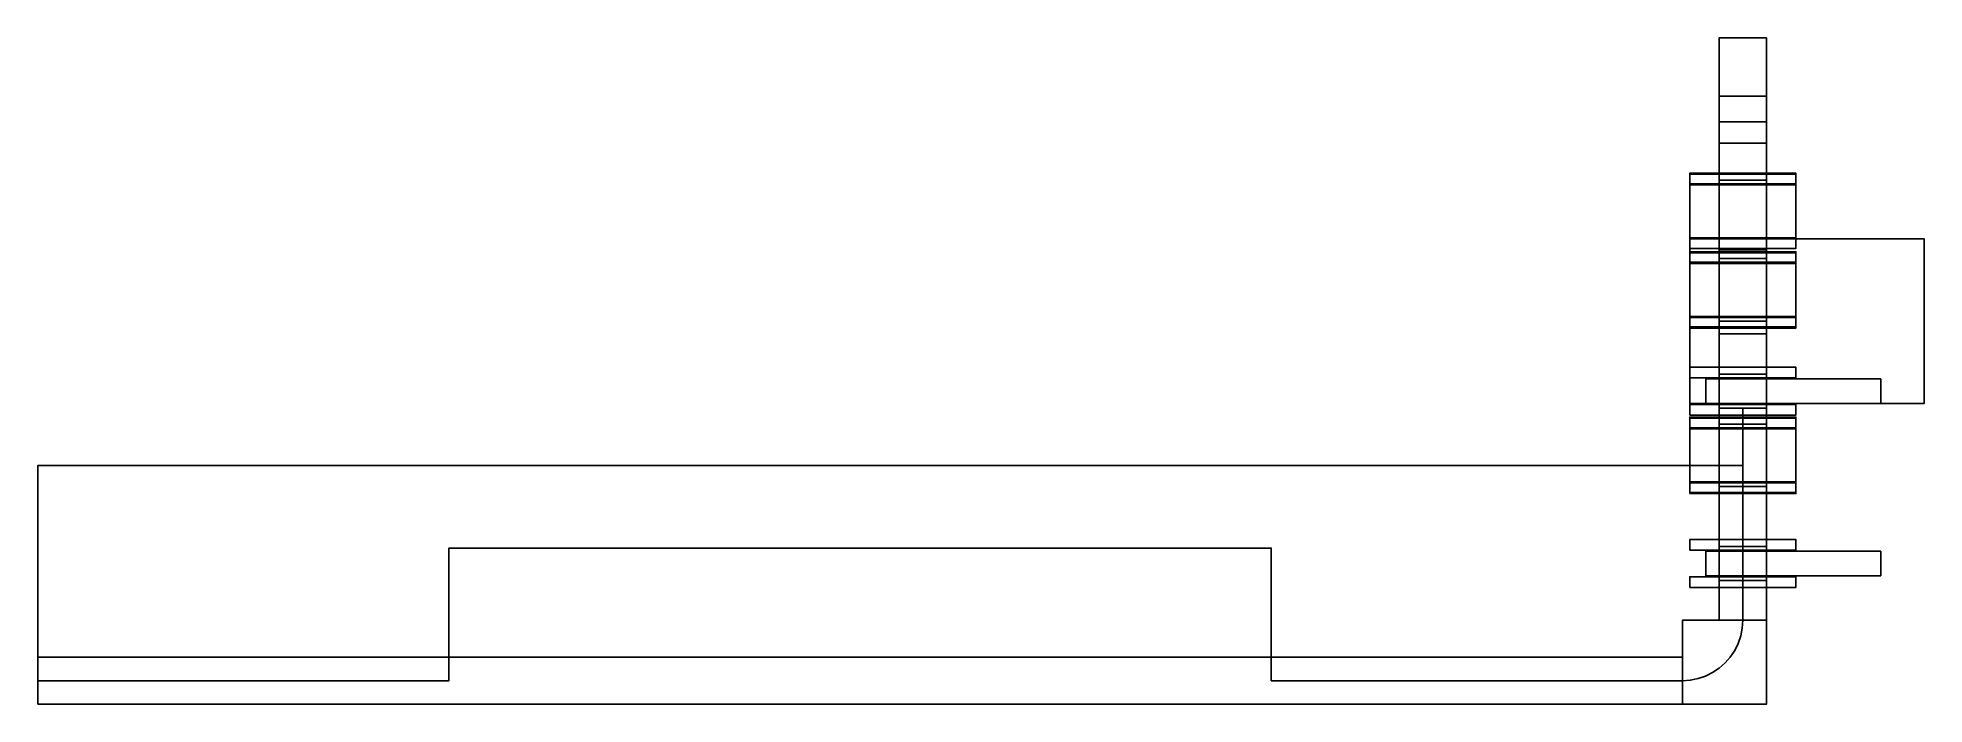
# Model space of a CAD drawing. Header units: millimetres. Extents: x 6 to 31379, y -27 to 3854.
# Drawn here: x 27823 to 31379, y 2597 to 3854 of the extents above; entities outside this region: 1.
import ezdxf

# ---------------------------------------------------------------- set-up
doc = ezdxf.new("R2010")
doc.units = ezdxf.units.MM
for name, color, linetype in [('CAD_DERIVED_CANDIDATE_CENTERLINE', 4, 'Continuous'), ('CAD_DERIVED_FIXED_END_SECTIONS', 2, 'Continuous'), ('CAD_DERIVED_OBSTACLE', 8, 'Continuous'), ('CAD_DERIVED_ORIGINAL_CENTERLINE', 30, 'Continuous')]:
    doc.layers.add(name, color=color, linetype=linetype)

msp = doc.modelspace()

# ---------------------------------------------------------------- linework, layer by layer
at = {"layer": 'CAD_DERIVED_CANDIDATE_CENTERLINE'}
msp.add_polyline3d([(31037.3, 3155.1, 5529.4), (31037.3, 3047.6, 5529.4), (31037.3, 3046.6, 5529.4), (27823, 3046.6, 5529.4), (27823, 2641.1, 5529.4)], dxfattribs=at)
at = {"layer": 'CAD_DERIVED_FIXED_END_SECTIONS'}
msp.add_polyline3d([(31037.3, 3155.1, 5529.4), (31037.3, 3047.6, 5529.4)], dxfattribs=at)
at = {"layer": 'CAD_DERIVED_OBSTACLE'}
for points in [[(30992.9, 3695.1, 5415.4), (31081.8, 3695.1, 5415.4), (31081.8, 3853.5, 5415.4), (30992.9, 3853.5, 5415.4), (30992.9, 3695.1, 5415.4)], [(30992.9, 3695.1, 5573.9), (31081.8, 3695.1, 5573.9), (31081.8, 3853.5, 5573.9), (30992.9, 3853.5, 5573.9), (30992.9, 3695.1, 5573.9)], [(30992.9, 3853.5, 5415.4), (30992.9, 3853.5, 5573.9)], [(31081.8, 3853.5, 5415.4), (31081.8, 3853.5, 5573.9)], [(30992.9, 3654.6, 4814.4), (31081.8, 3654.6, 4814.4), (31081.8, 3743.5, 4814.4), (30992.9, 3743.5, 4814.4), (30992.9, 3654.6, 4814.4)], [(30992.9, 3654.6, 5140.3), (31081.8, 3654.6, 5140.3), (31081.8, 3743.5, 5140.3), (30992.9, 3743.5, 5140.3), (30992.9, 3654.6, 5140.3)], [(30992.9, 3743.5, 4814.4), (30992.9, 3743.5, 5140.3)], [(30992.9, 3585.1, 5140.3), (31081.8, 3585.1, 5140.3), (31081.8, 3743.5, 5140.3), (30992.9, 3743.5, 5140.3), (30992.9, 3585.1, 5140.3)], [(30992.9, 3585.1, 5298.7), (31081.8, 3585.1, 5298.7), (31081.8, 3743.5, 5298.7), (30992.9, 3743.5, 5298.7), (30992.9, 3585.1, 5298.7)], [(30992.9, 3743.5, 5140.3), (30992.9, 3743.5, 5298.7)], [(31081.8, 3743.5, 4814.4), (31081.8, 3743.5, 5140.3)], [(31081.8, 3743.5, 5140.3), (31081.8, 3743.5, 5298.7)], [(30992.9, 3437.1, 5485), (31081.8, 3437.1, 5485), (31081.8, 3695.1, 5485), (30992.9, 3695.1, 5485), (30992.9, 3437.1, 5485)], [(30992.9, 3437.1, 5573.9), (31081.8, 3437.1, 5573.9), (31081.8, 3695.1, 5573.9), (30992.9, 3695.1, 5573.9), (30992.9, 3437.1, 5573.9)], [(30992.9, 3695.1, 5485), (30992.9, 3695.1, 5573.9)], [(30992.9, 3695.1, 5415.4), (30992.9, 3695.1, 5573.9)], [(31081.8, 3695.1, 5485), (31081.8, 3695.1, 5573.9)], [(31081.8, 3695.1, 5415.4), (31081.8, 3695.1, 5573.9)], [(30992.9, 3654.6, 4814.4), (30992.9, 3654.6, 5140.3)], [(31081.8, 3654.6, 4814.4), (31081.8, 3654.6, 5140.3)], [(30937.3, 3578.1, 5154.3), (31137.3, 3578.1, 5154.3), (31137.3, 3598.1, 5154.3), (30937.3, 3598.1, 5154.3), (30937.3, 3578.1, 5154.3)], [(30937.3, 3578.1, 5354.3), (31137.3, 3578.1, 5354.3), (31137.3, 3598.1, 5354.3), (30937.3, 3598.1, 5354.3), (30937.3, 3578.1, 5354.3)], [(30937.3, 3598.1, 5154.3), (30937.3, 3598.1, 5354.3)], [(30937.3, 3576.1, 5154.3), (31137.3, 3576.1, 5154.3), (31137.3, 3596.1, 5154.3), (30937.3, 3596.1, 5154.3), (30937.3, 3576.1, 5154.3)], [(30937.3, 3576.1, 5354.3), (31137.3, 3576.1, 5354.3), (31137.3, 3596.1, 5354.3), (30937.3, 3596.1, 5354.3), (30937.3, 3576.1, 5354.3)], [(30937.3, 3596.1, 5154.3), (30937.3, 3596.1, 5354.3)], [(31137.3, 3598.1, 5154.3), (31137.3, 3598.1, 5354.3)], [(31137.3, 3596.1, 5154.3), (31137.3, 3596.1, 5354.3)], [(30937.3, 3578.1, 5154.3), (30937.3, 3578.1, 5354.3)], [(30937.3, 3576.1, 5154.3), (30937.3, 3576.1, 5354.3)], [(30937.3, 3476.1, 5154.3), (31137.3, 3476.1, 5154.3), (31137.3, 3576.1, 5154.3), (30937.3, 3576.1, 5154.3), (30937.3, 3476.1, 5154.3)], [(30937.3, 3476.1, 5354.3), (31137.3, 3476.1, 5354.3), (31137.3, 3576.1, 5354.3), (30937.3, 3576.1, 5354.3), (30937.3, 3476.1, 5354.3)], [(30937.3, 3576.1, 5154.3), (30937.3, 3576.1, 5354.3)], [(30992.9, 3585.1, 5140.3), (30992.9, 3585.1, 5298.7)], [(31081.8, 3585.1, 5140.3), (31081.8, 3585.1, 5298.7)], [(31137.3, 3578.1, 5154.3), (31137.3, 3578.1, 5354.3)], [(31137.3, 3576.1, 5154.3), (31137.3, 3576.1, 5354.3)], [(31137.3, 3576.1, 5154.3), (31137.3, 3576.1, 5354.3)], [(30937.3, 3456.1, 5154.3), (31137.3, 3456.1, 5154.3), (31137.3, 3476.1, 5154.3), (30937.3, 3476.1, 5154.3), (30937.3, 3456.1, 5154.3)], [(30937.3, 3456.1, 5354.3), (31137.3, 3456.1, 5354.3), (31137.3, 3476.1, 5354.3), (30937.3, 3476.1, 5354.3), (30937.3, 3456.1, 5354.3)], [(30937.3, 3476.1, 5154.3), (30937.3, 3476.1, 5354.3)], [(30937.3, 3476.1, 5154.3), (30937.3, 3476.1, 5354.3)], [(30937.3, 3164.1, 5154.3), (31379.3, 3164.1, 5154.3), (31379.3, 3474.1, 5154.3), (30937.3, 3474.1, 5154.3), (30937.3, 3164.1, 5154.3)], [(30937.3, 3164.1, 5354.3), (31379.3, 3164.1, 5354.3), (31379.3, 3474.1, 5354.3), (30937.3, 3474.1, 5354.3), (30937.3, 3164.1, 5354.3)], [(30937.3, 3474.1, 5154.3), (30937.3, 3474.1, 5354.3)], [(30937.3, 3456.1, 5154.3), (30937.3, 3456.1, 5354.3)], [(30937.3, 3430.1, 5429.4), (31137.3, 3430.1, 5429.4), (31137.3, 3450.1, 5429.4), (30937.3, 3450.1, 5429.4), (30937.3, 3430.1, 5429.4)], [(30937.3, 3430.1, 5629.4), (31137.3, 3430.1, 5629.4), (31137.3, 3450.1, 5629.4), (30937.3, 3450.1, 5629.4), (30937.3, 3430.1, 5629.4)], [(30937.3, 3450.1, 5429.4), (30937.3, 3450.1, 5629.4)], [(30992.9, 3295.1, 4864.2), (31081.8, 3295.1, 4864.2), (31081.8, 3453.5, 4864.2), (30992.9, 3453.5, 4864.2), (30992.9, 3295.1, 4864.2)], [(30992.9, 3295.1, 5022.7), (31081.8, 3295.1, 5022.7), (31081.8, 3453.5, 5022.7), (30992.9, 3453.5, 5022.7), (30992.9, 3295.1, 5022.7)], [(30992.9, 3453.5, 4864.2), (30992.9, 3453.5, 5022.7)], [(31081.8, 3453.5, 4864.2), (31081.8, 3453.5, 5022.7)], [(31137.3, 3476.1, 5154.3), (31137.3, 3476.1, 5354.3)], [(31137.3, 3476.1, 5154.3), (31137.3, 3476.1, 5354.3)], [(31137.3, 3456.1, 5154.3), (31137.3, 3456.1, 5354.3)], [(31137.3, 3450.1, 5429.4), (31137.3, 3450.1, 5629.4)], [(31379.3, 3474.1, 5154.3), (31379.3, 3474.1, 5354.3)], [(30937.3, 3428.1, 5429.4), (31137.3, 3428.1, 5429.4), (31137.3, 3448.1, 5429.4), (30937.3, 3448.1, 5429.4), (30937.3, 3428.1, 5429.4)], [(30937.3, 3428.1, 5629.4), (31137.3, 3428.1, 5629.4), (31137.3, 3448.1, 5629.4), (30937.3, 3448.1, 5629.4), (30937.3, 3428.1, 5629.4)], [(30937.3, 3448.1, 5429.4), (30937.3, 3448.1, 5629.4)], [(30937.3, 3430.1, 5429.4), (30937.3, 3430.1, 5629.4)], [(30937.3, 3428.1, 5429.4), (30937.3, 3428.1, 5629.4)], [(30937.3, 3328.1, 5429.4), (31137.3, 3328.1, 5429.4), (31137.3, 3428.1, 5429.4), (30937.3, 3428.1, 5429.4), (30937.3, 3328.1, 5429.4)], [(30937.3, 3328.1, 5629.4), (31137.3, 3328.1, 5629.4), (31137.3, 3428.1, 5629.4), (30937.3, 3428.1, 5629.4), (30937.3, 3328.1, 5629.4)], [(30937.3, 3428.1, 5429.4), (30937.3, 3428.1, 5629.4)], [(30992.9, 3437.1, 5485), (30992.9, 3437.1, 5573.9)], [(31081.8, 3437.1, 5485), (31081.8, 3437.1, 5573.9)], [(31137.3, 3448.1, 5429.4), (31137.3, 3448.1, 5629.4)], [(31137.3, 3430.1, 5429.4), (31137.3, 3430.1, 5629.4)], [(31137.3, 3428.1, 5429.4), (31137.3, 3428.1, 5629.4)], [(31137.3, 3428.1, 5429.4), (31137.3, 3428.1, 5629.4)], [(30937.3, 3308.1, 5429.4), (31137.3, 3308.1, 5429.4), (31137.3, 3328.1, 5429.4), (30937.3, 3328.1, 5429.4), (30937.3, 3308.1, 5429.4)], [(30937.3, 3308.1, 5629.4), (31137.3, 3308.1, 5629.4), (31137.3, 3328.1, 5629.4), (30937.3, 3328.1, 5629.4), (30937.3, 3308.1, 5629.4)], [(30937.3, 3328.1, 5429.4), (30937.3, 3328.1, 5629.4)], [(30937.3, 3328.1, 5429.4), (30937.3, 3328.1, 5629.4)], [(30937.3, 3306.1, 5429.4), (31137.3, 3306.1, 5429.4), (31137.3, 3326.1, 5429.4), (30937.3, 3326.1, 5429.4), (30937.3, 3306.1, 5429.4)], [(30937.3, 3306.1, 5629.4), (31137.3, 3306.1, 5629.4), (31137.3, 3326.1, 5629.4), (30937.3, 3326.1, 5629.4), (30937.3, 3306.1, 5629.4)], [(30937.3, 3326.1, 5429.4), (30937.3, 3326.1, 5629.4)], [(30937.3, 3308.1, 5429.4), (30937.3, 3308.1, 5629.4)], [(30992.9, 3219.1, 5485), (31081.8, 3219.1, 5485), (31081.8, 3319.1, 5485), (30992.9, 3319.1, 5485), (30992.9, 3219.1, 5485)], [(30992.9, 3219.1, 5573.9), (31081.8, 3219.1, 5573.9), (31081.8, 3319.1, 5573.9), (30992.9, 3319.1, 5573.9), (30992.9, 3219.1, 5573.9)], [(30992.9, 3319.1, 5485), (30992.9, 3319.1, 5573.9)], [(31081.8, 3319.1, 5485), (31081.8, 3319.1, 5573.9)], [(31137.3, 3328.1, 5429.4), (31137.3, 3328.1, 5629.4)], [(31137.3, 3328.1, 5429.4), (31137.3, 3328.1, 5629.4)], [(31137.3, 3326.1, 5429.4), (31137.3, 3326.1, 5629.4)], [(31137.3, 3308.1, 5429.4), (31137.3, 3308.1, 5629.4)], [(30937.3, 3306.1, 5429.4), (30937.3, 3306.1, 5629.4)], [(30992.9, 3125.1, 4933.8), (31081.8, 3125.1, 4933.8), (31081.8, 3295.1, 4933.8), (30992.9, 3295.1, 4933.8), (30992.9, 3125.1, 4933.8)], [(30992.9, 3125.1, 5022.7), (31081.8, 3125.1, 5022.7), (31081.8, 3295.1, 5022.7), (30992.9, 3295.1, 5022.7), (30992.9, 3125.1, 5022.7)], [(30992.9, 3295.1, 4933.8), (30992.9, 3295.1, 5022.7)], [(30992.9, 3295.1, 4864.2), (30992.9, 3295.1, 5022.7)], [(31081.8, 3295.1, 4933.8), (31081.8, 3295.1, 5022.7)], [(31081.8, 3295.1, 4864.2), (31081.8, 3295.1, 5022.7)], [(31137.3, 3306.1, 5429.4), (31137.3, 3306.1, 5629.4)], [(30937.3, 3212.1, 5429.4), (31137.3, 3212.1, 5429.4), (31137.3, 3232.1, 5429.4), (30937.3, 3232.1, 5429.4), (30937.3, 3212.1, 5429.4)], [(30937.3, 3212.1, 5629.4), (31137.3, 3212.1, 5629.4), (31137.3, 3232.1, 5629.4), (30937.3, 3232.1, 5629.4), (30937.3, 3212.1, 5629.4)], [(30937.3, 3232.1, 5429.4), (30937.3, 3232.1, 5629.4)], [(30937.3, 3212.1, 5429.4), (30937.3, 3212.1, 5629.4)], [(30967.3, 3164.1, 5459.4), (31297.3, 3164.1, 5459.4), (31297.3, 3210.1, 5459.4), (30967.3, 3210.1, 5459.4), (30967.3, 3164.1, 5459.4)], [(30967.3, 3164.1, 5779.4), (31297.3, 3164.1, 5779.4), (31297.3, 3210.1, 5779.4), (30967.3, 3210.1, 5779.4), (30967.3, 3164.1, 5779.4)], [(30967.3, 3210.1, 5459.4), (30967.3, 3210.1, 5779.4)], [(30992.9, 3219.1, 5485), (30992.9, 3219.1, 5573.9)], [(31081.8, 3219.1, 5485), (31081.8, 3219.1, 5573.9)], [(31137.3, 3232.1, 5429.4), (31137.3, 3232.1, 5629.4)], [(31137.3, 3212.1, 5429.4), (31137.3, 3212.1, 5629.4)], [(31297.3, 3210.1, 5459.4), (31297.3, 3210.1, 5779.4)], [(30937.3, 3164.1, 5154.3), (30937.3, 3164.1, 5354.3)], [(30937.3, 3142.1, 5429.4), (31137.3, 3142.1, 5429.4), (31137.3, 3162.1, 5429.4), (30937.3, 3162.1, 5429.4), (30937.3, 3142.1, 5429.4)], [(30937.3, 3142.1, 5629.4), (31137.3, 3142.1, 5629.4), (31137.3, 3162.1, 5629.4), (30937.3, 3162.1, 5629.4), (30937.3, 3142.1, 5629.4)], [(30937.3, 3162.1, 5429.4), (30937.3, 3162.1, 5629.4)], [(30937.3, 3142.1, 5154.3), (31137.3, 3142.1, 5154.3), (31137.3, 3162.1, 5154.3), (30937.3, 3162.1, 5154.3), (30937.3, 3142.1, 5154.3)], [(30937.3, 3142.1, 5354.3), (31137.3, 3142.1, 5354.3), (31137.3, 3162.1, 5354.3), (30937.3, 3162.1, 5354.3), (30937.3, 3142.1, 5354.3)], [(30937.3, 3162.1, 5154.3), (30937.3, 3162.1, 5354.3)], [(30937.3, 3142.1, 5429.4), (30937.3, 3142.1, 5629.4)], [(30937.3, 3142.1, 5154.3), (30937.3, 3142.1, 5354.3)], [(30937.3, 3118.1, 4878.2), (31137.3, 3118.1, 4878.2), (31137.3, 3138.1, 4878.2), (30937.3, 3138.1, 4878.2), (30937.3, 3118.1, 4878.2)], [(30937.3, 3118.1, 5078.2), (31137.3, 3118.1, 5078.2), (31137.3, 3138.1, 5078.2), (30937.3, 3138.1, 5078.2), (30937.3, 3118.1, 5078.2)], [(30937.3, 3138.1, 4878.2), (30937.3, 3138.1, 5078.2)], [(30937.3, 3116.1, 4878.2), (31137.3, 3116.1, 4878.2), (31137.3, 3136.1, 4878.2), (30937.3, 3136.1, 4878.2), (30937.3, 3116.1, 4878.2)], [(30937.3, 3116.1, 5078.2), (31137.3, 3116.1, 5078.2), (31137.3, 3136.1, 5078.2), (30937.3, 3136.1, 5078.2), (30937.3, 3116.1, 5078.2)], [(30937.3, 3136.1, 4878.2), (30937.3, 3136.1, 5078.2)], [(30967.3, 3164.1, 5459.4), (30967.3, 3164.1, 5779.4)], [(30992.9, 2755.1, 5209.8), (31081.8, 2755.1, 5209.8), (31081.8, 3155.1, 5209.8), (30992.9, 3155.1, 5209.8), (30992.9, 2755.1, 5209.8)], [(30992.9, 2755.1, 5298.7), (31081.8, 2755.1, 5298.7), (31081.8, 3155.1, 5298.7), (30992.9, 3155.1, 5298.7), (30992.9, 2755.1, 5298.7)], [(30992.9, 3155.1, 5209.8), (30992.9, 3155.1, 5298.7)], [(31081.8, 3155.1, 5209.8), (31081.8, 3155.1, 5298.7)], [(31137.3, 3162.1, 5429.4), (31137.3, 3162.1, 5629.4)], [(31137.3, 3162.1, 5154.3), (31137.3, 3162.1, 5354.3)], [(31137.3, 3142.1, 5429.4), (31137.3, 3142.1, 5629.4)], [(31137.3, 3142.1, 5154.3), (31137.3, 3142.1, 5354.3)], [(31137.3, 3138.1, 4878.2), (31137.3, 3138.1, 5078.2)], [(31137.3, 3136.1, 4878.2), (31137.3, 3136.1, 5078.2)], [(31297.3, 3164.1, 5459.4), (31297.3, 3164.1, 5779.4)], [(31379.3, 3164.1, 5154.3), (31379.3, 3164.1, 5354.3)], [(30937.3, 3118.1, 4878.2), (30937.3, 3118.1, 5078.2)], [(30937.3, 3116.1, 4878.2), (30937.3, 3116.1, 5078.2)], [(30937.3, 3016.1, 4878.2), (31137.3, 3016.1, 4878.2), (31137.3, 3116.1, 4878.2), (30937.3, 3116.1, 4878.2), (30937.3, 3016.1, 4878.2)], [(30937.3, 3016.1, 5078.2), (31137.3, 3016.1, 5078.2), (31137.3, 3116.1, 5078.2), (30937.3, 3116.1, 5078.2), (30937.3, 3016.1, 5078.2)], [(30937.3, 3116.1, 4878.2), (30937.3, 3116.1, 5078.2)], [(30992.9, 3125.1, 4933.8), (30992.9, 3125.1, 5022.7)], [(31081.8, 3125.1, 4933.8), (31081.8, 3125.1, 5022.7)], [(31137.3, 3118.1, 4878.2), (31137.3, 3118.1, 5078.2)], [(31137.3, 3116.1, 4878.2), (31137.3, 3116.1, 5078.2)], [(31137.3, 3116.1, 4878.2), (31137.3, 3116.1, 5078.2)], [(30937.3, 2996.1, 4878.2), (31137.3, 2996.1, 4878.2), (31137.3, 3016.1, 4878.2), (30937.3, 3016.1, 4878.2), (30937.3, 2996.1, 4878.2)], [(30937.3, 2996.1, 5078.2), (31137.3, 2996.1, 5078.2), (31137.3, 3016.1, 5078.2), (30937.3, 3016.1, 5078.2), (30937.3, 2996.1, 5078.2)], [(30937.3, 3016.1, 4878.2), (30937.3, 3016.1, 5078.2)], [(30937.3, 3016.1, 4878.2), (30937.3, 3016.1, 5078.2)], [(30937.3, 2994.1, 4878.2), (31137.3, 2994.1, 4878.2), (31137.3, 3014.1, 4878.2), (30937.3, 3014.1, 4878.2), (30937.3, 2994.1, 4878.2)], [(30937.3, 2994.1, 5078.2), (31137.3, 2994.1, 5078.2), (31137.3, 3014.1, 5078.2), (30937.3, 3014.1, 5078.2), (30937.3, 2994.1, 5078.2)], [(30937.3, 3014.1, 4878.2), (30937.3, 3014.1, 5078.2)], [(30937.3, 2996.1, 4878.2), (30937.3, 2996.1, 5078.2)], [(30937.3, 2994.1, 4878.2), (30937.3, 2994.1, 5078.2)], [(30992.9, 2894.1, 4933.8), (31081.8, 2894.1, 4933.8), (31081.8, 3007.1, 4933.8), (30992.9, 3007.1, 4933.8), (30992.9, 2894.1, 4933.8)], [(30992.9, 2894.1, 5022.7), (31081.8, 2894.1, 5022.7), (31081.8, 3007.1, 5022.7), (30992.9, 3007.1, 5022.7), (30992.9, 2894.1, 5022.7)], [(30992.9, 3007.1, 4933.8), (30992.9, 3007.1, 5022.7)], [(31081.8, 3007.1, 4933.8), (31081.8, 3007.1, 5022.7)], [(31137.3, 3016.1, 4878.2), (31137.3, 3016.1, 5078.2)], [(31137.3, 3016.1, 4878.2), (31137.3, 3016.1, 5078.2)], [(31137.3, 3014.1, 4878.2), (31137.3, 3014.1, 5078.2)], [(31137.3, 2996.1, 4878.2), (31137.3, 2996.1, 5078.2)], [(31137.3, 2994.1, 4878.2), (31137.3, 2994.1, 5078.2)], [(30937.3, 2887.1, 4878.2), (31137.3, 2887.1, 4878.2), (31137.3, 2907.1, 4878.2), (30937.3, 2907.1, 4878.2), (30937.3, 2887.1, 4878.2)], [(30937.3, 2887.1, 5078.2), (31137.3, 2887.1, 5078.2), (31137.3, 2907.1, 5078.2), (30937.3, 2907.1, 5078.2), (30937.3, 2887.1, 5078.2)], [(30937.3, 2907.1, 4878.2), (30937.3, 2907.1, 5078.2)], [(30937.3, 2887.1, 4878.2), (30937.3, 2887.1, 5078.2)], [(30967.3, 2839.1, 4908.2), (31297.3, 2839.1, 4908.2), (31297.3, 2885.1, 4908.2), (30967.3, 2885.1, 4908.2), (30967.3, 2839.1, 4908.2)], [(30967.3, 2839.1, 5228.2), (31297.3, 2839.1, 5228.2), (31297.3, 2885.1, 5228.2), (30967.3, 2885.1, 5228.2), (30967.3, 2839.1, 5228.2)], [(30967.3, 2885.1, 4908.2), (30967.3, 2885.1, 5228.2)], [(30992.9, 2894.1, 4933.8), (30992.9, 2894.1, 5022.7)], [(31081.8, 2894.1, 4933.8), (31081.8, 2894.1, 5022.7)], [(31137.3, 2907.1, 4878.2), (31137.3, 2907.1, 5078.2)], [(31137.3, 2887.1, 4878.2), (31137.3, 2887.1, 5078.2)], [(31297.3, 2885.1, 4908.2), (31297.3, 2885.1, 5228.2)], [(30937.3, 2817.1, 4878.2), (31137.3, 2817.1, 4878.2), (31137.3, 2837.1, 4878.2), (30937.3, 2837.1, 4878.2), (30937.3, 2817.1, 4878.2)], [(30937.3, 2817.1, 5078.2), (31137.3, 2817.1, 5078.2), (31137.3, 2837.1, 5078.2), (30937.3, 2837.1, 5078.2), (30937.3, 2817.1, 5078.2)], [(30937.3, 2837.1, 4878.2), (30937.3, 2837.1, 5078.2)], [(30937.3, 2817.1, 4878.2), (30937.3, 2817.1, 5078.2)], [(30967.3, 2839.1, 4908.2), (30967.3, 2839.1, 5228.2)], [(30992.9, 2755.1, 4933.8), (31081.8, 2755.1, 4933.8), (31081.8, 2830.1, 4933.8), (30992.9, 2830.1, 4933.8), (30992.9, 2755.1, 4933.8)], [(30992.9, 2755.1, 5022.7), (31081.8, 2755.1, 5022.7), (31081.8, 2830.1, 5022.7), (30992.9, 2830.1, 5022.7), (30992.9, 2755.1, 5022.7)], [(30992.9, 2830.1, 4933.8), (30992.9, 2830.1, 5022.7)], [(31081.8, 2830.1, 4933.8), (31081.8, 2830.1, 5022.7)], [(31137.3, 2837.1, 4878.2), (31137.3, 2837.1, 5078.2)], [(31137.3, 2817.1, 4878.2), (31137.3, 2817.1, 5078.2)], [(31297.3, 2839.1, 4908.2), (31297.3, 2839.1, 5228.2)], [(30923.3, 2596.6, 4933.8), (31081.8, 2596.6, 4933.8), (31081.8, 2755.1, 4933.8), (30923.3, 2755.1, 4933.8), (30923.3, 2596.6, 4933.8)], [(30923.3, 2596.6, 5022.7), (31081.8, 2596.6, 5022.7), (31081.8, 2755.1, 5022.7), (30923.3, 2755.1, 5022.7), (30923.3, 2596.6, 5022.7)], [(30923.3, 2755.1, 4933.8), (30923.3, 2755.1, 5022.7)], [(30923.3, 2596.6, 5209.8), (31081.8, 2596.6, 5209.8), (31081.8, 2755.1, 5209.8), (30923.3, 2755.1, 5209.8), (30923.3, 2596.6, 5209.8)], [(30923.3, 2596.6, 5298.7), (31081.8, 2596.6, 5298.7), (31081.8, 2755.1, 5298.7), (30923.3, 2755.1, 5298.7), (30923.3, 2596.6, 5298.7)], [(30923.3, 2755.1, 5209.8), (30923.3, 2755.1, 5298.7)], [(30992.9, 2755.1, 4933.8), (30992.9, 2755.1, 5022.7)], [(30992.9, 2755.1, 5209.8), (30992.9, 2755.1, 5298.7)], [(31081.8, 2755.1, 4933.8), (31081.8, 2755.1, 5022.7)], [(31081.8, 2755.1, 5209.8), (31081.8, 2755.1, 5298.7)], [(31081.8, 2755.1, 4933.8), (31081.8, 2755.1, 5022.7)], [(31081.8, 2755.1, 5209.8), (31081.8, 2755.1, 5298.7)], [(27823, 2596.6, 5209.8), (30923.3, 2596.6, 5209.8), (30923.3, 2685.5, 5209.8), (27823, 2685.5, 5209.8), (27823, 2596.6, 5209.8)], [(27823, 2596.6, 5298.7), (30923.3, 2596.6, 5298.7), (30923.3, 2685.5, 5298.7), (27823, 2685.5, 5298.7), (27823, 2596.6, 5298.7)], [(27823, 2685.5, 5209.8), (27823, 2685.5, 5298.7)], [(27823, 2596.6, 4933.8), (30923.3, 2596.6, 4933.8), (30923.3, 2685.5, 4933.8), (27823, 2685.5, 4933.8), (27823, 2596.6, 4933.8)], [(27823, 2596.6, 5022.7), (30923.3, 2596.6, 5022.7), (30923.3, 2685.5, 5022.7), (27823, 2685.5, 5022.7), (27823, 2596.6, 5022.7)], [(27823, 2685.5, 4933.8), (27823, 2685.5, 5022.7)], [(30923.3, 2685.5, 5209.8), (30923.3, 2685.5, 5298.7)], [(30923.3, 2685.5, 4933.8), (30923.3, 2685.5, 5022.7)], [(27823, 2596.6, 5209.8), (27823, 2596.6, 5298.7)], [(27823, 2596.6, 4933.8), (27823, 2596.6, 5022.7)], [(30923.3, 2596.6, 5209.8), (30923.3, 2596.6, 5298.7)], [(30923.3, 2596.6, 4933.8), (30923.3, 2596.6, 5022.7)], [(30923.3, 2596.6, 4933.8), (30923.3, 2596.6, 5022.7)], [(30923.3, 2596.6, 5209.8), (30923.3, 2596.6, 5298.7)], [(31081.8, 2596.6, 4933.8), (31081.8, 2596.6, 5022.7)], [(31081.8, 2596.6, 5209.8), (31081.8, 2596.6, 5298.7)]]:
    msp.add_polyline3d(points, dxfattribs=at)
at = {"layer": 'CAD_DERIVED_ORIGINAL_CENTERLINE'}
msp.add_polyline3d([(31037.3, 3155.1, 5529.4), (31037.3, 3047.6, 5529.4), (31037.3, 2755.1, 5529.4), (31036.3, 2740.2, 5529.4), (31033.4, 2725.6, 5529.4), (31028.6, 2711.5, 5529.4), (31022, 2698.1, 5529.4), (31013.7, 2685.7, 5529.4), (31003.9, 2674.5, 5529.4), (30992.7, 2664.7, 5529.4), (30980.3, 2656.4, 5529.4), (30966.9, 2649.8, 5529.4), (30952.8, 2645, 5529.4), (30938.2, 2642.1, 5529.4), (30923.3, 2641.1, 5529.4), (30148.2, 2641.1, 5529.4), (30148.2, 2891.1, 5529.4), (28598.1, 2891.1, 5529.4), (28598.1, 2641.1, 5529.4), (27823, 2641.1, 5529.4)], dxfattribs=at)

# ---------------------------------------------------------------- texts
msp.add_text('CONTROLLED DETOUR TEST. Artificial detour added to CAD-derived geometry. Centerlines in mm. Unverified rules. Source CAD has not been modified.', height=88.9).set_placement((0, 0))

doc.saveas('drawing.dxf')
